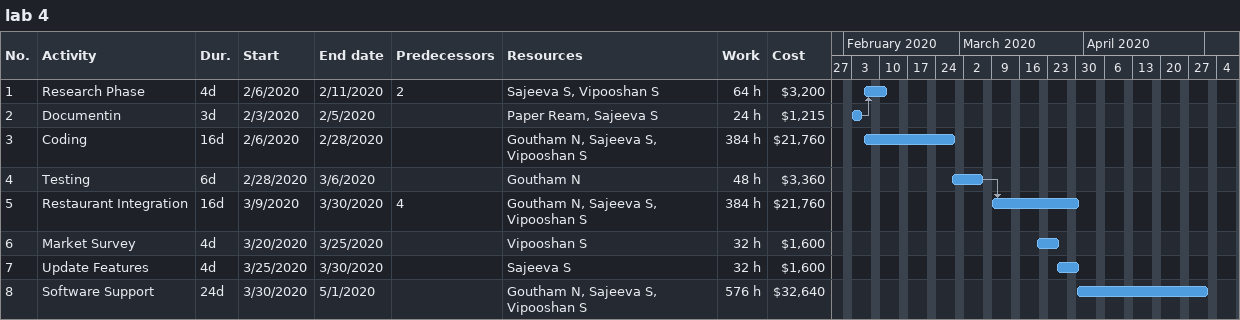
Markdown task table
lab 4

| ID | Task | Duration | Start | Finish | Predecessors | Resources | Work (h) | Cost ($) |
|---|---|---|---|---|---|---|---|---|
| 1 | Research Phase | 4d | 2020-02-06 | 2020-02-11 | 2 | Sajeeva S, Vipooshan S | 64 | 3200 |
| 2 | Documentin | 3d | 2020-02-03 | 2020-02-05 |  | Paper Ream, Sajeeva S | 24 | 1215 |
| 3 | Coding | 16d | 2020-02-06 | 2020-02-28 |  | Goutham N, Sajeeva S, Vipooshan S | 384 | 21760 |
| 4 | Testing | 6d | 2020-02-28 | 2020-03-06 |  | Goutham N | 48 | 3360 |
| 5 | Restaurant Integration | 16d | 2020-03-09 | 2020-03-30 | 4 | Goutham N, Sajeeva S, Vipooshan S | 384 | 21760 |
| 6 | Market Survey | 4d | 2020-03-20 | 2020-03-25 |  | Vipooshan S | 32 | 1600 |
| 7 | Update Features | 4d | 2020-03-25 | 2020-03-30 |  | Sajeeva S | 32 | 1600 |
| 8 | Software Support | 24d | 2020-03-30 | 2020-05-01 |  | Goutham N, Sajeeva S, Vipooshan S | 576 | 32640 |
